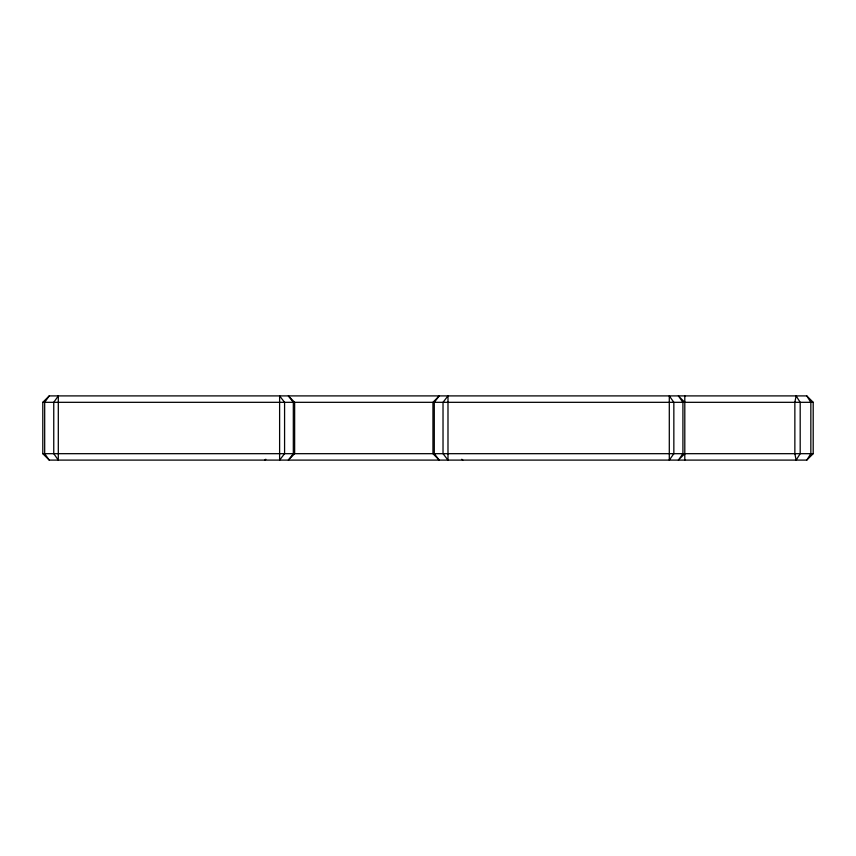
<?xml version="1.0" encoding="UTF-8"?>
<svg xmlns="http://www.w3.org/2000/svg" width="856" height="856" viewBox="0 0 856 856"><rect width="100%" height="100%" fill="white"/><g stroke="black" fill="none" stroke-linecap="round" stroke-linejoin="round"><path stroke-width="1.28" d="M806.78 460.1L810.846 453.68L810.846 402.32L806.78 395.9L49.22 395.9L42.8 402.32L42.8 453.68L49.22 460.1L806.78 460.1L813.2 453.68L813.2 402.32L806.78 395.9M49.22 395.9L44.683 402.32L44.683 453.68L49.22 460.1M684.8 453.68L678.38 460.1L682.917 453.68L682.917 402.32L678.38 395.9L684.8 402.32M264.804 460.1L265.831 459.255M42.8 402.32L813.2 402.32M42.8 453.68L813.2 453.68M461.759 459.255L462.796 460.1M684.8 395.9L684.8 460.1M796.123 395.9L794.86 402.32L794.86 453.68L796.123 460.1L800.189 453.68L800.189 402.32L796.123 395.9M58.304 395.9L53.757 402.32L53.757 453.68L58.304 460.1L58.304 395.9M673.843 453.68L669.296 460.1L669.296 395.9L673.843 402.32L673.843 453.68M284.577 453.68L279.612 460.1L279.612 395.9L284.577 402.32L284.577 453.68M293.319 453.68L288.354 460.1L294.646 453.68L294.646 402.32L288.354 395.9L293.319 402.32L293.319 453.68M439.246 395.9L434.281 402.32L434.281 453.68L439.246 460.1L432.954 453.68L432.954 402.32L439.246 395.9M447.988 395.9L443.023 402.32L443.023 453.68L447.988 460.1L447.988 395.9"/></g></svg>
